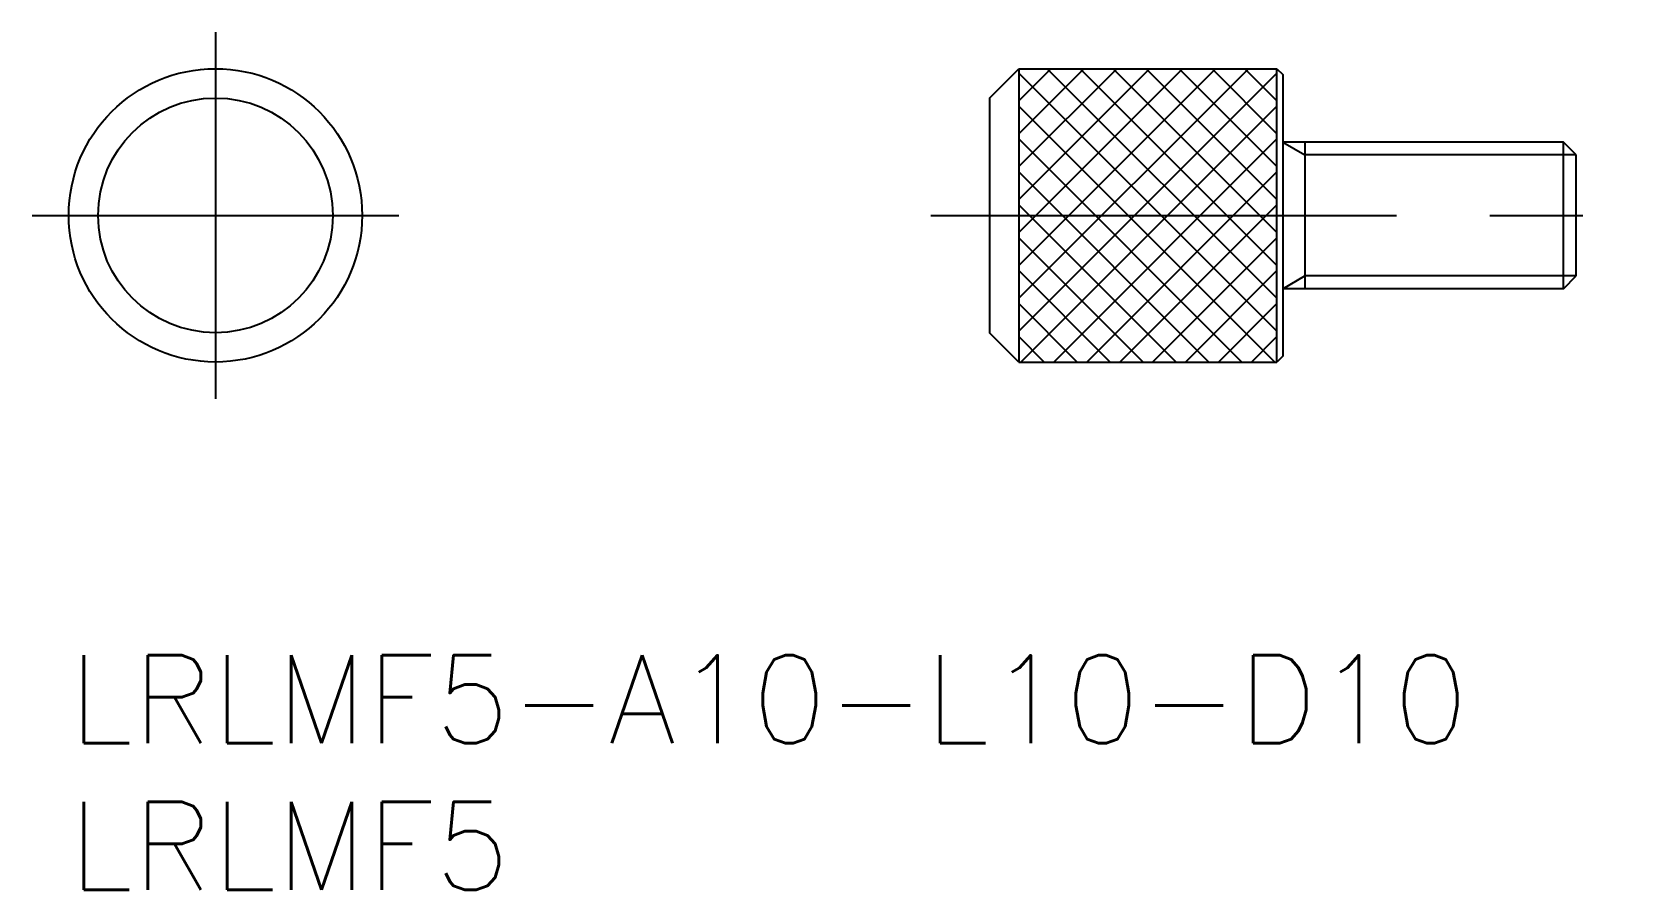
# Model space of a CAD drawing. Extents: x -1.2 to 53.4, y -8 to 21.3.
import ezdxf

# ---------------------------------------------------------------- set-up
doc = ezdxf.new("R2010")
doc.units = 0
doc.header["$LTSCALE"] = 0.5
doc.linetypes.add('CENTER', pattern=[50.8, 31.75, -6.35, 6.35, -6.35])
for name, color, linetype in [('MSM_CENTER', 1, 'CENTER'), ('MSM_CONTINUOUS', 7, 'CONTINUOUS'), ('MSM_NARROW', 5, 'CONTINUOUS'), ('MSM_PART_NUMBER', 7, 'CONTINUOUS')]:
    doc.layers.add(name, color=color, linetype=linetype)
doc.styles.get("Standard").update_dxf_attribs({"font": 'txt.shx', "height": 1, "bigfont": 'bigfont.shx'})

# ---------------------------------------------------------------- blocks, each defined once
blk = doc.blocks.new('*U12')
at = {"layer": 'MSM_PART_NUMBER'}
blk.add_text('LRLMF5-A10-L10-D10', height=3, dxfattribs=at).set_placement((0, -3))
blk = doc.blocks.new('*U13')
at = {"layer": 'MSM_PART_NUMBER'}
blk.add_text('LRLMF5', height=3, dxfattribs=at).set_placement((0, -8))

msp = doc.modelspace()

# ---------------------------------------------------------------- linework, layer by layer
at = {"layer": 'MSM_CENTER'}
for p, q in [((5, 21.25), (5, 8.75)), ((-1.25, 15), (11.25, 15)), ((29.378, 15), (53.378, 15))]:
    msp.add_line(p, q, dxfattribs=at)
at = {"layer": 'MSM_CONTINUOUS'}
for p, q in [((31.378, 19), (32.378, 20)), ((32.378, 20), (41.178, 20)), ((32.378, 20), (32.378, 10)), ((41.178, 20), (41.378, 19.8)), ((41.178, 10), (41.178, 20)), ((41.378, 19.8), (41.378, 10.2)), ((31.378, 19), (31.378, 11)), ((50.945, 17.5), (41.378, 17.5)), ((42.128, 17.5), (42.128, 12.5)), ((50.945, 12.5), (50.945, 17.5)), ((51.378, 17.067), (50.945, 17.5)), ((51.378, 12.933), (51.378, 17.067)), ((50.945, 12.5), (51.378, 12.933)), ((50.945, 12.5), (41.378, 12.5)), ((32.378, 10), (31.378, 11)), ((32.378, 10), (41.178, 10)), ((41.378, 10.2), (41.178, 10))]:
    msp.add_line(p, q, dxfattribs=at)
for radius in [5, 4]:
    msp.add_circle((5, 15), radius, dxfattribs=at)
at = {"layer": 'MSM_NARROW'}
for p, q in [((32.378, 18.908), (33.47, 20)), ((32.378, 17.785), (34.593, 20)), ((32.378, 16.663), (35.715, 20)), ((32.378, 15.54), (36.838, 20)), ((32.378, 14.418), (37.961, 20)), ((32.378, 13.295), (39.083, 20)), ((32.378, 12.173), (40.206, 20)), ((32.378, 11.05), (41.178, 19.85)), ((41.178, 11.05), (32.378, 19.85)), ((41.178, 12.173), (33.351, 20)), ((41.178, 13.295), (34.473, 20)), ((41.178, 14.418), (35.596, 20)), ((41.178, 15.54), (36.718, 20)), ((41.178, 16.663), (37.841, 20)), ((41.178, 17.785), (38.964, 20)), ((41.178, 18.908), (40.086, 20)), ((41.106, 10), (32.378, 18.728)), ((32.451, 10), (41.178, 18.728)), ((39.983, 10), (32.378, 17.605)), ((33.573, 10), (41.178, 17.605)), ((41.378, 17.5), (42.128, 17.067)), ((51.378, 17.067), (42.128, 17.067)), ((38.861, 10), (32.378, 16.483)), ((34.696, 10), (41.178, 16.483)), ((37.738, 10), (32.378, 15.36)), ((35.818, 10), (41.178, 15.36)), ((36.616, 10), (32.378, 14.237)), ((36.941, 10), (41.178, 14.237)), ((35.493, 10), (32.378, 13.115)), ((38.063, 10), (41.178, 13.115)), ((41.378, 12.5), (42.128, 12.933)), ((51.378, 12.933), (42.128, 12.933)), ((34.371, 10), (32.378, 11.992)), ((39.186, 10), (41.178, 11.992)), ((33.248, 10), (32.378, 10.87)), ((40.308, 10), (41.178, 10.87))]:
    msp.add_line(p, q, dxfattribs=at)

# ---------------------------------------------------------------- block references
at = {"layer": 'MSM_CONTINUOUS'}
for name in ['*U12', '*U13']:
    msp.add_blockref(name, (0, 0), dxfattribs=at)

doc.saveas('drawing.dxf')
